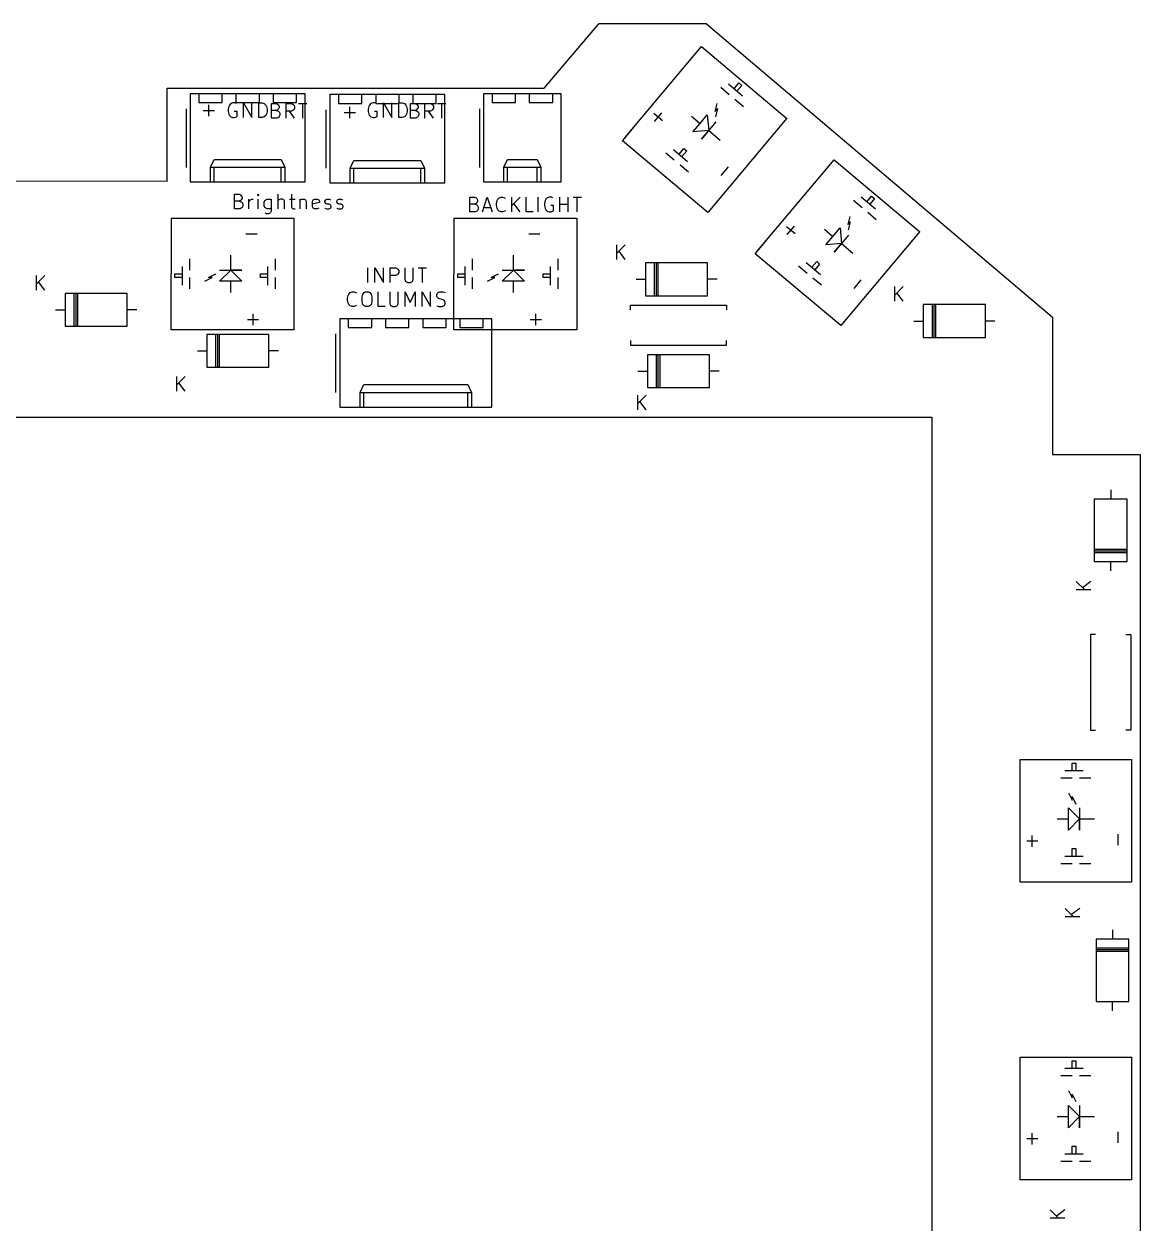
# Model space of a CAD drawing. Extents: x 15 to 178, y -193 to -22.
# Drawn here: x 102 to 178.2, y -104.4 to -22.5 of the extents above; entities that cross this region are included whole.
import ezdxf

# ---------------------------------------------------------------- set-up
doc = ezdxf.new("R2010")
doc.units = 0
doc.layers.add('BLACK', color=7, linetype='CONTINUOUS')

msp = doc.modelspace()

# ---------------------------------------------------------------- linework, layer by layer
at = {"layer": 'BLACK', "linetype": 'CONTINUOUS'}
for p, q in [((137.487, -26.877), (141.207, -22.497)), ((148.577, -22.497), (141.207, -22.497)), ((148.577, -22.497), (172.212, -42.509)), ((142.996, -30.2712), (148.221, -24.0448)), ((148.221, -24.0448), (154.049, -28.9535)), ((111.737, -26.877), (137.487, -26.877)), ((111.737, -33.217), (111.737, -26.877)), ((149.545, -26.8136), (150.128, -27.3034)), ((150.066, -26.5877), (151.039, -27.4041)), ((150.455, -26.9143), (150.781, -26.5251)), ((150.976, -26.6884), (150.649, -27.0775)), ((150.781, -26.5251), (150.976, -26.6884)), ((121.157, -27.257), (113.317, -27.257)), ((113.317, -27.257), (113.317, -33.277)), ((113.897, -27.257), (113.897, -27.857)), ((115.497, -27.857), (115.497, -27.257)), ((116.437, -27.257), (116.437, -27.857)), ((118.037, -27.857), (118.037, -27.257)), ((118.977, -27.257), (118.977, -27.857)), ((120.577, -27.857), (120.577, -27.257)), ((121.157, -33.277), (121.157, -27.257)), ((130.697, -27.317), (122.857, -27.317)), ((122.857, -27.317), (122.857, -33.337)), ((123.437, -27.317), (123.437, -27.917)), ((125.037, -27.917), (125.037, -27.317)), ((125.977, -27.317), (125.977, -27.917)), ((127.577, -27.917), (127.577, -27.317)), ((128.517, -27.317), (128.517, -27.917)), ((130.117, -27.917), (130.117, -27.317)), ((130.697, -33.337), (130.697, -27.317)), ((138.647, -27.257), (133.347, -27.257)), ((133.347, -27.257), (133.347, -33.277)), ((133.927, -27.257), (133.927, -27.857)), ((135.527, -27.857), (135.527, -27.257)), ((136.467, -27.257), (136.467, -27.857)), ((138.067, -27.857), (138.067, -27.257)), ((138.647, -33.277), (138.647, -27.257)), ((150.518, -27.6299), (151.101, -28.1197)), ((113.027, -28.287), (113.027, -32.287)), ((113.897, -27.857), (115.497, -27.857)), ((114.196, -28.4084), (114.958, -28.4084)), ((114.577, -28.7894), (114.577, -28.0275)), ((115.941, -28.1275), (115.894, -28.318)), ((115.894, -28.318), (115.894, -28.4608)), ((115.894, -28.4608), (115.941, -28.6513)), ((115.989, -28.0322), (115.941, -28.1275)), ((116.084, -27.937), (115.989, -28.0322)), ((116.227, -27.8894), (116.084, -27.937)), ((116.37, -27.8894), (116.227, -27.8894)), ((116.513, -28.4608), (116.322, -28.4608)), ((116.465, -27.937), (116.37, -27.8894)), ((116.437, -27.857), (118.037, -27.857)), ((116.513, -28.7941), (116.513, -28.4608)), ((116.941, -28.8894), (116.941, -27.8894)), ((116.941, -27.8894), (117.513, -28.8894)), ((117.513, -28.8894), (117.513, -27.8894)), ((117.989, -28.8894), (117.989, -27.8894)), ((117.989, -27.8894), (118.227, -27.8894)), ((118.227, -27.8894), (118.37, -27.937)), ((118.37, -27.937), (118.465, -28.0322)), ((118.465, -28.0322), (118.513, -28.1275)), ((118.513, -28.1275), (118.56, -28.318)), ((118.56, -28.4608), (118.513, -28.6513)), ((118.56, -28.318), (118.56, -28.4608)), ((118.854, -28.9194), (118.854, -27.9194)), ((118.854, -27.9194), (119.187, -27.9194)), ((119.187, -28.3956), (118.854, -28.3956)), ((118.977, -27.857), (120.577, -27.857)), ((119.187, -27.9194), (119.283, -27.967)), ((119.283, -28.348), (119.187, -28.3956)), ((119.187, -28.3956), (119.33, -28.4432)), ((119.283, -27.967), (119.33, -28.0146)), ((119.33, -28.3003), (119.283, -28.348)), ((119.33, -28.0146), (119.378, -28.1099)), ((119.378, -28.2051), (119.33, -28.3003)), ((119.33, -28.4432), (119.378, -28.4908)), ((119.378, -28.1099), (119.378, -28.2051)), ((119.378, -28.4908), (119.426, -28.586)), ((119.426, -28.586), (119.426, -28.7289)), ((119.854, -28.9194), (119.854, -27.9194)), ((119.854, -27.9194), (120.235, -27.9194)), ((120.235, -28.4432), (119.854, -28.4432)), ((120.426, -28.9194), (120.092, -28.4432)), ((120.235, -27.9194), (120.33, -27.967)), ((120.33, -28.3956), (120.235, -28.4432)), ((120.33, -27.967), (120.378, -28.0146)), ((120.378, -28.348), (120.33, -28.3956)), ((120.378, -28.0146), (120.426, -28.1099)), ((120.426, -28.2527), (120.378, -28.348)), ((120.426, -28.1099), (120.426, -28.2527)), ((120.711, -27.9194), (121.283, -27.9194)), ((120.997, -28.9194), (120.997, -27.9194)), ((122.567, -28.347), (122.567, -32.347)), ((123.437, -27.917), (125.037, -27.917)), ((123.826, -28.5384), (124.588, -28.5384)), ((124.207, -28.9194), (124.207, -28.1575)), ((125.511, -28.1275), (125.464, -28.318)), ((125.464, -28.318), (125.464, -28.4608)), ((125.464, -28.4608), (125.511, -28.6513)), ((125.559, -28.0322), (125.511, -28.1275)), ((125.654, -27.937), (125.559, -28.0322)), ((125.797, -27.8894), (125.654, -27.937)), ((125.94, -27.8894), (125.797, -27.8894)), ((126.083, -28.4608), (125.892, -28.4608)), ((126.035, -27.937), (125.94, -27.8894)), ((125.977, -27.917), (127.577, -27.917)), ((126.083, -28.7941), (126.083, -28.4608)), ((126.511, -28.8894), (126.511, -27.8894)), ((126.511, -27.8894), (127.083, -28.8894)), ((127.083, -28.8894), (127.083, -27.8894)), ((127.559, -28.8894), (127.559, -27.8894)), ((127.559, -27.8894), (127.797, -27.8894)), ((127.797, -27.8894), (127.94, -27.937)), ((127.94, -27.937), (128.035, -28.0322)), ((128.035, -28.0322), (128.083, -28.1275)), ((128.083, -28.1275), (128.13, -28.318)), ((128.13, -28.4608), (128.083, -28.6513)), ((128.13, -28.318), (128.13, -28.4608)), ((128.344, -28.9194), (128.344, -27.9194)), ((128.344, -27.9194), (128.677, -27.9194)), ((128.677, -28.3956), (128.344, -28.3956)), ((128.517, -27.917), (130.117, -27.917)), ((128.677, -27.9194), (128.773, -27.967)), ((128.773, -28.348), (128.677, -28.3956)), ((128.677, -28.3956), (128.82, -28.4432)), ((128.773, -27.967), (128.82, -28.0146)), ((128.82, -28.3003), (128.773, -28.348)), ((128.82, -28.0146), (128.868, -28.1099)), ((128.868, -28.2051), (128.82, -28.3003)), ((128.82, -28.4432), (128.868, -28.4908)), ((128.868, -28.1099), (128.868, -28.2051)), ((128.868, -28.4908), (128.916, -28.586)), ((128.916, -28.586), (128.916, -28.7289)), ((129.344, -28.9194), (129.344, -27.9194)), ((129.344, -27.9194), (129.725, -27.9194)), ((129.725, -28.4432), (129.344, -28.4432)), ((129.916, -28.9194), (129.582, -28.4432)), ((129.725, -27.9194), (129.82, -27.967)), ((129.82, -28.3956), (129.725, -28.4432)), ((129.82, -27.967), (129.868, -28.0146)), ((129.868, -28.348), (129.82, -28.3956)), ((129.868, -28.0146), (129.916, -28.1099)), ((129.916, -28.2527), (129.868, -28.348)), ((129.916, -28.1099), (129.916, -28.2527)), ((130.201, -27.9194), (130.773, -27.9194)), ((130.487, -28.9194), (130.487, -27.9194)), ((133.057, -28.287), (133.057, -32.287)), ((133.927, -27.857), (135.527, -27.857)), ((136.467, -27.857), (138.067, -27.857)), ((145.559, -29.106), (144.975, -28.6163)), ((145.022, -29.153), (145.512, -28.5693)), ((149.281, -27.9184), (149.149, -28.4709)), ((149.149, -28.4709), (149.312, -28.2763)), ((149.312, -28.2763), (149.18, -28.8287)), ((115.941, -28.6513), (115.989, -28.7465)), ((115.989, -28.7465), (116.084, -28.8418)), ((116.084, -28.8418), (116.227, -28.8894)), ((116.227, -28.8894), (116.322, -28.8894)), ((116.322, -28.8894), (116.465, -28.8418)), ((116.465, -28.8418), (116.513, -28.7941)), ((118.227, -28.8894), (117.989, -28.8894)), ((118.37, -28.8418), (118.227, -28.8894)), ((118.465, -28.7465), (118.37, -28.8418)), ((118.513, -28.6513), (118.465, -28.7465)), ((119.235, -28.9194), (118.854, -28.9194)), ((119.33, -28.8718), (119.235, -28.9194)), ((119.378, -28.8241), (119.33, -28.8718)), ((119.426, -28.7289), (119.378, -28.8241)), ((125.511, -28.6513), (125.559, -28.7465)), ((125.559, -28.7465), (125.654, -28.8418)), ((125.654, -28.8418), (125.797, -28.8894)), ((125.797, -28.8894), (125.892, -28.8894)), ((125.892, -28.8894), (126.035, -28.8418)), ((126.035, -28.8418), (126.083, -28.7941)), ((127.797, -28.8894), (127.559, -28.8894)), ((127.94, -28.8418), (127.797, -28.8894)), ((128.035, -28.7465), (127.94, -28.8418)), ((128.083, -28.6513), (128.035, -28.7465)), ((128.725, -28.9194), (128.344, -28.9194)), ((128.82, -28.8718), (128.725, -28.9194)), ((128.868, -28.8241), (128.82, -28.8718)), ((128.916, -28.7289), (128.868, -28.8241)), ((147.554, -28.7907), (148.138, -29.2805)), ((147.648, -29.8642), (148.138, -29.2805)), ((148.138, -29.2805), (148.628, -28.6967)), ((149.211, -29.1865), (148.232, -30.354)), ((148.628, -28.6967), (148.722, -29.7703)), ((154.062, -28.9382), (148.674, -35.3592)), ((142.833, -30.4658), (143.649, -29.4929)), ((148.722, -29.7703), (147.648, -29.8642)), ((148.232, -30.354), (148.722, -29.7703)), ((148.722, -29.7703), (149.5, -30.4233)), ((148.669, -35.3653), (142.833, -30.4658)), ((146.311, -31.0629), (147.283, -31.8793)), ((146.7, -31.3895), (147.026, -31.0003)), ((147.026, -31.0003), (147.221, -31.1636)), ((114.697, -32.277), (114.947, -31.747)), ((114.947, -31.747), (119.527, -31.747)), ((119.527, -31.747), (119.777, -32.277)), ((124.237, -32.337), (124.487, -31.807)), ((124.487, -31.807), (129.067, -31.807)), ((129.067, -31.807), (129.317, -32.337)), ((134.727, -32.277), (134.977, -31.747)), ((134.977, -31.747), (137.017, -31.747)), ((137.017, -31.747), (137.267, -32.277)), ((145.789, -31.2888), (146.373, -31.7786)), ((147.221, -31.1636), (146.894, -31.5528)), ((152.066, -37.9912), (157.291, -31.7648)), ((157.291, -31.7648), (163.119, -36.6735)), ((114.697, -32.277), (119.777, -32.277)), ((114.697, -33.277), (114.697, -32.277)), ((114.947, -33.277), (114.947, -32.277)), ((119.527, -33.277), (119.527, -32.277)), ((119.777, -32.277), (119.777, -33.277)), ((124.237, -32.337), (129.317, -32.337)), ((124.237, -33.337), (124.237, -32.337)), ((124.487, -33.337), (124.487, -32.337)), ((129.067, -33.337), (129.067, -32.337)), ((129.317, -32.337), (129.317, -33.337)), ((134.727, -32.277), (137.267, -32.277)), ((134.727, -33.277), (134.727, -32.277)), ((134.977, -33.277), (134.977, -32.277)), ((137.017, -33.277), (137.017, -32.277)), ((137.267, -32.277), (137.267, -33.277)), ((146.762, -32.1052), (147.346, -32.595)), ((149.577, -32.8388), (150.066, -32.2551)), ((82.027, -33.207), (111.737, -33.217)), ((113.317, -33.277), (121.157, -33.277)), ((122.857, -33.337), (130.697, -33.337)), ((133.347, -33.277), (138.647, -33.277)), ((116.325, -35.1234), (116.325, -34.1234)), ((116.325, -34.1234), (116.658, -34.1234)), ((116.658, -34.1234), (116.753, -34.171)), ((116.753, -34.171), (116.801, -34.2186)), ((116.801, -34.2186), (116.848, -34.3139)), ((116.848, -34.3139), (116.848, -34.4091)), ((117.944, -34.1234), (117.896, -34.171)), ((117.896, -34.171), (117.944, -34.2186)), ((117.991, -34.171), (117.944, -34.1234)), ((117.944, -34.1234), (117.944, -34.2186)), ((117.944, -34.2186), (117.991, -34.171)), ((119.325, -35.1234), (119.325, -34.1234)), ((120.229, -34.1234), (120.229, -34.9805)), ((132.409, -35.3194), (132.409, -34.3194)), ((132.409, -34.3194), (132.742, -34.3194)), ((132.742, -34.3194), (132.837, -34.367)), ((132.837, -34.367), (132.885, -34.4146)), ((133.266, -35.3194), (133.599, -34.3194)), ((133.599, -34.3194), (133.933, -35.3194)), ((134.314, -34.4622), (134.409, -34.367)), ((134.409, -34.367), (134.552, -34.3194)), ((134.552, -34.3194), (134.647, -34.3194)), ((134.647, -34.3194), (134.79, -34.367)), ((134.79, -34.367), (134.837, -34.4146)), ((135.266, -35.3194), (135.266, -34.3194)), ((135.837, -34.3194), (135.266, -34.8908)), ((136.266, -35.3194), (136.266, -34.3194)), ((137.076, -35.3194), (137.076, -34.3194)), ((137.695, -34.367), (137.599, -34.4622)), ((137.837, -34.3194), (137.695, -34.367)), ((137.98, -34.3194), (137.837, -34.3194)), ((138.076, -34.367), (137.98, -34.3194)), ((138.552, -35.3194), (138.552, -34.3194)), ((139.123, -35.3194), (139.123, -34.3194)), ((139.457, -34.3194), (140.028, -34.3194)), ((139.742, -35.3194), (139.742, -34.3194)), ((159.136, -34.3077), (160.109, -35.1241)), ((159.525, -34.6343), (159.851, -34.2451)), ((159.851, -34.2451), (160.046, -34.4084)), ((116.658, -34.5996), (116.325, -34.5996)), ((116.705, -35.1234), (116.325, -35.1234)), ((116.753, -34.552), (116.658, -34.5996)), ((116.658, -34.5996), (116.801, -34.6472)), ((116.801, -35.0758), (116.705, -35.1234)), ((116.801, -34.5043), (116.753, -34.552)), ((116.848, -34.4091), (116.801, -34.5043)), ((116.801, -34.6472), (116.848, -34.6948)), ((116.848, -35.0281), (116.801, -35.0758)), ((116.848, -34.6948), (116.896, -34.79)), ((116.896, -34.9329), (116.848, -35.0281)), ((116.896, -34.79), (116.896, -34.9329)), ((117.325, -35.1234), (117.325, -34.4567)), ((117.325, -34.6472), (117.372, -34.552)), ((117.372, -34.552), (117.42, -34.5043)), ((117.42, -34.5043), (117.515, -34.4567)), ((117.515, -34.4567), (117.61, -34.4567)), ((117.944, -35.1234), (117.944, -34.4567)), ((118.372, -34.6472), (118.42, -34.552)), ((118.372, -34.9329), (118.372, -34.6472)), ((118.42, -35.0281), (118.372, -34.9329)), ((118.42, -34.552), (118.467, -34.5043)), ((118.467, -35.0758), (118.42, -35.0281)), ((118.467, -34.5043), (118.563, -34.4567)), ((118.563, -35.1234), (118.467, -35.0758)), ((118.563, -34.4567), (118.753, -34.4567)), ((118.753, -35.1234), (118.563, -35.1234)), ((118.753, -34.4567), (118.848, -34.5043)), ((118.848, -35.0758), (118.753, -35.1234)), ((118.848, -34.4567), (118.848, -35.2662)), ((119.372, -34.5043), (119.325, -34.552)), ((119.467, -34.4567), (119.372, -34.5043)), ((119.61, -34.4567), (119.467, -34.4567)), ((119.705, -34.5043), (119.61, -34.4567)), ((119.753, -34.5996), (119.705, -34.5043)), ((119.753, -35.1234), (119.753, -34.5996)), ((120.086, -34.4567), (120.467, -34.4567)), ((120.229, -34.9805), (120.277, -35.0758)), ((120.277, -35.0758), (120.372, -35.1234)), ((120.372, -35.1234), (120.467, -35.1234)), ((120.801, -34.4567), (120.801, -35.1234)), ((120.801, -34.552), (120.848, -34.5043)), ((120.848, -34.5043), (120.944, -34.4567)), ((120.944, -34.4567), (121.086, -34.4567)), ((121.086, -34.4567), (121.182, -34.5043)), ((121.182, -34.5043), (121.229, -34.5996)), ((121.229, -34.5996), (121.229, -35.1234)), ((121.658, -34.5996), (121.705, -34.5043)), ((121.658, -34.9805), (121.658, -34.5996)), ((122.134, -34.6948), (121.658, -34.79)), ((121.705, -35.0758), (121.658, -34.9805)), ((121.705, -34.5043), (121.801, -34.4567)), ((121.801, -35.1234), (121.705, -35.0758)), ((121.801, -34.4567), (121.991, -34.4567)), ((121.991, -35.1234), (121.801, -35.1234)), ((121.991, -34.4567), (122.086, -34.5043)), ((122.086, -35.0758), (121.991, -35.1234)), ((122.086, -34.5043), (122.134, -34.5996)), ((122.134, -34.5996), (122.134, -34.6948)), ((122.515, -34.5996), (122.563, -34.5043)), ((122.515, -34.6472), (122.515, -34.5996)), ((122.563, -34.7424), (122.515, -34.6472)), ((122.515, -35.0758), (122.61, -35.1234)), ((122.563, -34.5043), (122.658, -34.4567)), ((122.658, -34.79), (122.563, -34.7424)), ((122.61, -35.1234), (122.801, -35.1234)), ((122.658, -34.4567), (122.801, -34.4567)), ((122.801, -34.79), (122.658, -34.79)), ((122.801, -34.4567), (122.896, -34.5043)), ((122.896, -34.8377), (122.801, -34.79)), ((122.801, -35.1234), (122.896, -35.0758)), ((122.944, -34.9329), (122.896, -34.8377)), ((122.896, -35.0758), (122.944, -34.9805)), ((122.944, -34.9805), (122.944, -34.9329)), ((123.325, -34.5996), (123.372, -34.5043)), ((123.325, -34.6472), (123.325, -34.5996)), ((123.372, -34.7424), (123.325, -34.6472)), ((123.325, -35.0758), (123.42, -35.1234)), ((123.372, -34.5043), (123.467, -34.4567)), ((123.467, -34.79), (123.372, -34.7424)), ((123.42, -35.1234), (123.61, -35.1234)), ((123.467, -34.4567), (123.61, -34.4567)), ((123.61, -34.79), (123.467, -34.79)), ((123.61, -34.4567), (123.705, -34.5043)), ((123.705, -34.8377), (123.61, -34.79)), ((123.61, -35.1234), (123.705, -35.0758)), ((123.753, -34.9329), (123.705, -34.8377)), ((123.705, -35.0758), (123.753, -34.9805)), ((123.753, -34.9805), (123.753, -34.9329)), ((132.742, -34.7956), (132.409, -34.7956)), ((132.837, -34.748), (132.742, -34.7956)), ((132.742, -34.7956), (132.885, -34.8432)), ((132.885, -34.7003), (132.837, -34.748)), ((132.885, -34.4146), (132.933, -34.5099)), ((132.933, -34.6051), (132.885, -34.7003)), ((132.885, -34.8432), (132.933, -34.8908)), ((132.933, -34.5099), (132.933, -34.6051)), ((132.933, -34.8908), (132.98, -34.986)), ((132.98, -35.1289), (132.933, -35.2241)), ((132.98, -34.986), (132.98, -35.1289)), ((133.361, -35.0337), (133.837, -35.0337)), ((134.218, -34.748), (134.266, -34.5575)), ((134.218, -34.8908), (134.218, -34.748)), ((134.266, -35.0813), (134.218, -34.8908)), ((134.266, -34.5575), (134.314, -34.4622)), ((134.314, -35.1765), (134.266, -35.0813)), ((134.409, -35.2718), (134.314, -35.1765)), ((135.837, -35.3194), (135.409, -34.748)), ((137.552, -34.5575), (137.504, -34.748)), ((137.504, -34.748), (137.504, -34.8908)), ((137.504, -34.8908), (137.552, -35.0813)), ((137.599, -34.4622), (137.552, -34.5575)), ((137.552, -35.0813), (137.599, -35.1765)), ((137.599, -35.1765), (137.695, -35.2718)), ((138.123, -34.8908), (137.933, -34.8908)), ((138.123, -35.2241), (138.123, -34.8908)), ((138.552, -34.7956), (139.123, -34.7956)), ((158.615, -34.5336), (159.198, -35.0234)), ((160.046, -34.4084), (159.719, -34.7975)), ((112.007, -35.747), (120.389, -35.747)), ((112.013, -43.367), (112.027, -35.747)), ((118.515, -35.4567), (118.42, -35.4091)), ((118.658, -35.4567), (118.515, -35.4567)), ((118.753, -35.4091), (118.658, -35.4567)), ((118.801, -35.3615), (118.753, -35.4091)), ((118.848, -35.2662), (118.801, -35.3615)), ((120.397, -35.747), (120.395, -43.367)), ((131.317, -35.747), (139.699, -35.747)), ((131.323, -43.367), (131.337, -35.747)), ((132.79, -35.3194), (132.409, -35.3194)), ((132.885, -35.2718), (132.79, -35.3194)), ((132.933, -35.2241), (132.885, -35.2718)), ((134.552, -35.3194), (134.409, -35.2718)), ((134.647, -35.3194), (134.552, -35.3194)), ((134.79, -35.2718), (134.647, -35.3194)), ((134.837, -35.2241), (134.79, -35.2718)), ((136.742, -35.3194), (136.266, -35.3194)), ((137.695, -35.2718), (137.837, -35.3194)), ((137.837, -35.3194), (137.933, -35.3194)), ((137.933, -35.3194), (138.076, -35.2718)), ((138.076, -35.2718), (138.123, -35.2241)), ((139.707, -35.747), (139.705, -43.367)), ((158.351, -35.6384), (158.219, -36.1909)), ((158.219, -36.1909), (158.382, -35.9963)), ((158.382, -35.9963), (158.25, -36.5487)), ((159.588, -35.3499), (160.171, -35.8397)), ((117.116, -36.8184), (117.878, -36.8184)), ((136.426, -36.8184), (137.188, -36.8184)), ((154.629, -36.826), (154.045, -36.3363)), ((154.092, -36.873), (154.582, -36.2893)), ((156.624, -36.5107), (157.208, -37.0005)), ((157.208, -37.0005), (157.698, -36.4167)), ((157.698, -36.4167), (157.792, -37.4903)), ((163.132, -36.6582), (157.744, -43.0792)), ((142.455, -38.5794), (142.455, -37.5794)), ((143.027, -37.5794), (142.455, -38.1508)), ((151.903, -38.1858), (152.719, -37.2129)), ((156.718, -37.5842), (157.208, -37.0005)), ((157.792, -37.4903), (156.718, -37.5842)), ((158.281, -36.9065), (157.302, -38.074)), ((157.302, -38.074), (157.792, -37.4903)), ((157.792, -37.4903), (158.57, -38.1433)), ((116.077, -39.303), (116.077, -38.287)), ((135.387, -39.303), (135.387, -38.287)), ((143.027, -38.5794), (142.598, -38.008)), ((157.739, -43.0853), (151.903, -38.1858)), ((112.775, -40.319), (112.775, -39.049)), ((113.283, -39.303), (113.283, -38.541)), ((118.617, -40.319), (118.617, -39.049)), ((119.125, -39.303), (119.125, -38.541)), ((125.452, -40.1404), (125.452, -39.1404)), ((125.929, -40.1404), (125.929, -39.1404)), ((125.929, -39.1404), (126.5, -40.1404)), ((126.5, -40.1404), (126.5, -39.1404)), ((126.976, -40.1404), (126.976, -39.1404)), ((126.976, -39.1404), (127.357, -39.1404)), ((127.357, -39.1404), (127.452, -39.188)), ((127.452, -39.188), (127.5, -39.2356)), ((127.5, -39.2356), (127.548, -39.3309)), ((127.976, -39.1404), (127.976, -39.9499)), ((128.548, -39.9499), (128.548, -39.1404)), ((128.881, -39.1404), (129.452, -39.1404)), ((129.167, -40.1404), (129.167, -39.1404)), ((132.085, -40.319), (132.085, -39.049)), ((132.593, -39.303), (132.593, -38.541)), ((137.927, -40.319), (137.927, -39.049)), ((138.435, -39.303), (138.435, -38.541)), ((148.647, -38.807), (144.407, -38.807)), ((144.407, -38.807), (144.407, -41.047)), ((145.007, -38.807), (145.007, -41.047)), ((145.127, -38.807), (145.127, -41.047)), ((145.247, -38.807), (145.247, -41.047)), ((148.647, -41.047), (148.647, -38.807)), ((154.859, -39.0088), (155.443, -39.4986)), ((155.381, -38.7829), (156.353, -39.5993)), ((155.77, -39.1095), (156.096, -38.7203)), ((156.291, -38.8836), (155.964, -39.2728)), ((156.096, -38.7203), (156.291, -38.8836)), ((102.815, -40.6694), (102.815, -39.6694)), ((103.387, -39.6694), (102.815, -40.2408)), ((103.387, -40.6694), (102.958, -40.098)), ((112.267, -39.557), (112.775, -39.557)), ((112.267, -39.811), (112.267, -39.557)), ((112.775, -39.811), (112.267, -39.811)), ((113.283, -40.573), (113.283, -39.811)), ((114.299, -40.065), (114.807, -39.811)), ((114.553, -39.811), (115.061, -39.557)), ((114.807, -39.811), (114.553, -39.811)), ((115.315, -39.303), (116.839, -39.303)), ((115.315, -40.065), (116.077, -39.303)), ((116.077, -40.065), (115.315, -40.065)), ((116.839, -39.303), (116.077, -39.303)), ((116.077, -39.303), (116.839, -40.065)), ((116.839, -40.065), (116.077, -40.065)), ((116.077, -40.827), (116.077, -40.065)), ((118.109, -39.557), (118.617, -39.557)), ((118.109, -39.811), (118.109, -39.557)), ((118.617, -39.811), (118.109, -39.811)), ((119.125, -40.573), (119.125, -39.811)), ((127.357, -39.6642), (126.976, -39.6642)), ((127.452, -39.6166), (127.357, -39.6642)), ((127.5, -39.569), (127.452, -39.6166)), ((127.548, -39.4737), (127.5, -39.569)), ((127.548, -39.3309), (127.548, -39.4737)), ((127.976, -39.9499), (128.024, -40.0451)), ((128.024, -40.0451), (128.071, -40.0928)), ((128.071, -40.0928), (128.167, -40.1404)), ((128.357, -40.1404), (128.452, -40.0928)), ((128.452, -40.0928), (128.5, -40.0451)), ((128.5, -40.0451), (128.548, -39.9499)), ((131.577, -39.557), (132.085, -39.557)), ((131.577, -39.811), (131.577, -39.557)), ((132.085, -39.811), (131.577, -39.811)), ((132.593, -40.573), (132.593, -39.811)), ((133.609, -40.065), (134.117, -39.811)), ((133.863, -39.811), (134.371, -39.557)), ((134.117, -39.811), (133.863, -39.811)), ((134.625, -39.303), (136.149, -39.303)), ((134.625, -40.065), (135.387, -39.303)), ((135.387, -40.065), (134.625, -40.065)), ((136.149, -39.303), (135.387, -39.303)), ((135.387, -39.303), (136.149, -40.065)), ((136.149, -40.065), (135.387, -40.065)), ((135.387, -40.827), (135.387, -40.065)), ((137.419, -39.557), (137.927, -39.557)), ((137.419, -39.811), (137.419, -39.557)), ((137.927, -39.811), (137.419, -39.811)), ((138.435, -40.573), (138.435, -39.811)), ((143.757, -39.927), (144.407, -39.927)), ((149.297, -39.927), (148.647, -39.927)), ((155.832, -39.8252), (156.416, -40.315)), ((158.647, -40.5588), (159.136, -39.9751)), ((109.007, -40.897), (104.767, -40.897)), ((104.767, -40.897), (104.767, -43.137)), ((105.367, -40.897), (105.367, -43.137)), ((105.487, -40.897), (105.487, -43.137)), ((105.607, -40.897), (105.607, -43.137)), ((109.007, -43.137), (109.007, -40.897)), ((124.143, -40.9332), (124.238, -40.838)), ((124.238, -40.838), (124.381, -40.7904)), ((124.381, -40.7904), (124.476, -40.7904)), ((124.476, -40.7904), (124.619, -40.838)), ((124.619, -40.838), (124.667, -40.8856)), ((125.095, -40.9332), (125.191, -40.838)), ((125.191, -40.838), (125.286, -40.7904)), ((125.286, -40.7904), (125.476, -40.7904)), ((125.476, -40.7904), (125.571, -40.838)), ((125.571, -40.838), (125.667, -40.9332)), ((126.143, -41.7904), (126.143, -40.7904)), ((126.952, -40.7904), (126.952, -41.5999)), ((127.524, -41.5999), (127.524, -40.7904)), ((128, -41.7904), (128, -40.7904)), ((128, -40.7904), (128.333, -41.5047)), ((128.167, -40.1404), (128.357, -40.1404)), ((128.333, -41.5047), (128.667, -40.7904)), ((128.667, -40.7904), (128.667, -41.7904)), ((129.143, -41.7904), (129.143, -40.7904)), ((129.143, -40.7904), (129.714, -41.7904)), ((129.714, -41.7904), (129.714, -40.7904)), ((130.143, -40.9809), (130.191, -40.8856)), ((130.191, -40.8856), (130.238, -40.838)), ((130.238, -40.838), (130.333, -40.7904)), ((130.333, -40.7904), (130.571, -40.7904)), ((130.571, -40.7904), (130.714, -40.838)), ((161.425, -41.4294), (161.425, -40.4294)), ((161.997, -40.4294), (161.425, -41.0008)), ((161.997, -41.4294), (161.568, -40.858)), ((124.048, -41.219), (124.095, -41.0285)), ((124.048, -41.3618), (124.048, -41.219)), ((124.095, -41.5523), (124.048, -41.3618)), ((124.095, -41.0285), (124.143, -40.9332)), ((124.143, -41.6475), (124.095, -41.5523)), ((124.238, -41.7428), (124.143, -41.6475)), ((124.381, -41.7904), (124.238, -41.7428)), ((124.619, -41.7428), (124.476, -41.7904)), ((124.667, -41.6951), (124.619, -41.7428)), ((125.048, -41.1237), (125.095, -40.9332)), ((125.048, -41.457), (125.048, -41.1237)), ((125.095, -41.6475), (125.048, -41.457)), ((125.191, -41.7428), (125.095, -41.6475)), ((125.286, -41.7904), (125.191, -41.7428)), ((125.571, -41.7428), (125.476, -41.7904)), ((125.667, -41.6475), (125.571, -41.7428)), ((125.667, -40.9332), (125.714, -41.1237)), ((125.714, -41.457), (125.667, -41.6475)), ((125.714, -41.1237), (125.714, -41.457)), ((126.952, -41.5999), (127, -41.6951)), ((127, -41.6951), (127.048, -41.7428)), ((127.048, -41.7428), (127.143, -41.7904)), ((127.333, -41.7904), (127.429, -41.7428)), ((127.429, -41.7428), (127.476, -41.6951)), ((127.476, -41.6951), (127.524, -41.5999)), ((130.143, -41.0761), (130.143, -40.9809)), ((130.191, -41.1713), (130.143, -41.0761)), ((130.143, -41.7428), (130.286, -41.7904)), ((130.238, -41.219), (130.191, -41.1713)), ((130.333, -41.2666), (130.238, -41.219)), ((130.524, -41.3142), (130.333, -41.2666)), ((130.619, -41.3618), (130.524, -41.3142)), ((130.524, -41.7904), (130.619, -41.7428)), ((130.667, -41.4094), (130.619, -41.3618)), ((130.619, -41.7428), (130.667, -41.6951)), ((130.714, -41.5047), (130.667, -41.4094)), ((130.667, -41.6951), (130.714, -41.5999)), ((130.714, -41.5999), (130.714, -41.5047)), ((143.387, -41.687), (149.927, -41.687)), ((143.387, -42.017), (143.387, -41.687)), ((144.407, -41.047), (148.647, -41.047)), ((149.927, -41.687), (149.927, -42.017)), ((167.617, -41.657), (163.377, -41.657)), ((163.377, -41.657), (163.377, -43.897)), ((163.977, -41.657), (163.977, -43.897)), ((164.097, -41.657), (164.097, -43.897)), ((164.217, -41.657), (164.217, -43.897)), ((167.617, -43.897), (167.617, -41.657)), ((104.117, -42.017), (104.767, -42.017)), ((109.657, -42.017), (109.007, -42.017)), ((117.601, -43.0574), (117.601, -42.2955)), ((124.476, -41.7904), (124.381, -41.7904)), ((125.476, -41.7904), (125.286, -41.7904)), ((126.619, -41.7904), (126.143, -41.7904)), ((127.143, -41.7904), (127.333, -41.7904)), ((130.286, -41.7904), (130.524, -41.7904)), ((136.911, -43.0574), (136.911, -42.2955)), ((172.212, -42.509), (172.212, -51.8795)), ((104.767, -43.137), (109.007, -43.137)), ((120.141, -43.367), (112.013, -43.367)), ((117.22, -42.6764), (117.982, -42.6764)), ((120.395, -43.367), (119.125, -43.367)), ((133.907, -42.627), (123.527, -42.627)), ((123.527, -42.627), (123.527, -48.647)), ((124.107, -42.627), (124.107, -43.227)), ((124.107, -43.227), (125.707, -43.227)), ((125.707, -43.227), (125.707, -42.627)), ((126.647, -42.627), (126.647, -43.227)), ((126.647, -43.227), (128.247, -43.227)), ((128.247, -43.227), (128.247, -42.627)), ((129.187, -42.627), (129.187, -43.227)), ((129.187, -43.227), (130.787, -43.227)), ((130.787, -43.227), (130.787, -42.627)), ((139.451, -43.367), (131.323, -43.367)), ((131.727, -42.627), (131.727, -43.227)), ((131.727, -43.227), (133.327, -43.227)), ((133.327, -43.227), (133.327, -42.627)), ((133.907, -48.647), (133.907, -42.627)), ((136.53, -42.6764), (137.292, -42.6764)), ((139.705, -43.367), (138.435, -43.367)), ((162.727, -42.777), (163.377, -42.777)), ((168.267, -42.777), (167.617, -42.777)), ((118.687, -43.697), (114.447, -43.697)), ((114.447, -43.697), (114.447, -45.937)), ((115.047, -43.697), (115.047, -45.937)), ((115.167, -43.697), (115.167, -45.937)), ((115.287, -43.697), (115.287, -45.937)), ((118.687, -45.937), (118.687, -43.697)), ((123.237, -43.657), (123.237, -47.657)), ((143.387, -44.097), (143.387, -44.427)), ((149.927, -44.427), (149.927, -44.097)), ((163.377, -43.897), (167.617, -43.897)), ((113.797, -44.817), (114.447, -44.817)), ((119.337, -44.817), (118.687, -44.817)), ((143.387, -44.427), (149.927, -44.427)), ((148.777, -45.077), (144.537, -45.077)), ((144.537, -45.077), (144.537, -47.317)), ((145.137, -45.077), (145.137, -47.317)), ((145.257, -45.077), (145.257, -47.317)), ((145.377, -45.077), (145.377, -47.317)), ((148.777, -47.317), (148.777, -45.077)), ((112.387, -47.5694), (112.387, -46.5694)), ((112.959, -46.5694), (112.387, -47.1408)), ((114.447, -45.937), (118.687, -45.937)), ((143.887, -46.197), (144.537, -46.197)), ((149.427, -46.197), (148.777, -46.197)), ((112.959, -47.5694), (112.53, -46.998)), ((124.907, -47.647), (125.157, -47.117)), ((125.157, -47.117), (132.277, -47.117)), ((132.277, -47.117), (132.527, -47.647)), ((144.537, -47.317), (148.777, -47.317)), ((124.907, -47.647), (132.527, -47.647)), ((124.907, -48.647), (124.907, -47.647)), ((125.157, -48.647), (125.157, -47.647)), ((132.277, -48.647), (132.277, -47.647)), ((132.527, -47.647), (132.527, -48.647)), ((143.883, -48.8394), (143.883, -47.8394)), ((144.455, -47.8394), (143.883, -48.4108)), ((144.455, -48.8394), (144.026, -48.268)), ((123.527, -48.647), (133.907, -48.647)), ((29.591, -49.3395), (163.957, -49.3395)), ((163.957, -49.3395), (163.957, -184.658)), ((172.212, -51.8795), (178.181, -51.8795)), ((178.181, -51.8795), (178.181, -193.167)), ((176.177, -54.297), (176.177, -54.947)), ((175.057, -54.947), (175.057, -59.187)), ((177.297, -54.947), (175.057, -54.947)), ((177.297, -59.187), (177.297, -54.947)), ((175.057, -58.347), (177.297, -58.347)), ((175.057, -58.467), (177.297, -58.467)), ((175.057, -58.587), (177.297, -58.587)), ((175.057, -59.187), (177.297, -59.187)), ((176.177, -59.837), (176.177, -59.187)), ((173.829, -60.5675), (174.401, -61.1389)), ((174.829, -60.5675), (174.258, -60.996)), ((174.829, -61.1389), (173.829, -61.1389)), ((174.807, -64.177), (174.807, -70.717)), ((175.137, -64.177), (174.807, -64.177)), ((177.217, -64.177), (177.547, -64.177)), ((177.547, -64.177), (177.547, -70.717)), ((174.807, -70.717), (175.137, -70.717)), ((177.547, -70.717), (177.217, -70.717)), ((169.987, -72.703), (177.607, -72.717)), ((169.987, -80.831), (169.987, -72.703)), ((177.607, -72.697), (177.607, -81.079)), ((173.035, -73.465), (174.305, -73.465)), ((173.543, -72.957), (173.797, -72.957)), ((173.543, -73.465), (173.543, -72.957)), ((173.797, -72.957), (173.797, -73.465)), ((172.781, -73.973), (173.543, -73.973)), ((174.051, -73.973), (174.813, -73.973)), ((173.289, -74.989), (173.543, -75.497)), ((173.543, -75.243), (173.797, -75.751)), ((173.543, -75.497), (173.543, -75.243)), ((173.289, -76.005), (174.051, -76.767)), ((173.289, -76.767), (173.289, -76.005)), ((174.051, -76.005), (174.051, -77.529)), ((172.527, -76.767), (173.289, -76.767)), ((173.289, -77.529), (173.289, -76.767)), ((174.051, -76.767), (173.289, -77.529)), ((174.051, -76.767), (175.067, -76.767)), ((174.051, -77.529), (174.051, -76.767)), ((171.201, -78.291), (170.439, -78.291)), ((170.82, -78.672), (170.82, -77.91)), ((176.678, -78.568), (176.678, -77.806)), ((173.035, -79.307), (174.305, -79.307)), ((173.543, -78.799), (173.797, -78.799)), ((173.543, -79.307), (173.543, -78.799)), ((173.797, -78.799), (173.797, -79.307)), ((169.987, -81.085), (169.987, -79.815)), ((172.781, -79.815), (173.543, -79.815)), ((174.051, -79.815), (174.813, -79.815)), ((177.607, -81.087), (169.987, -81.085)), ((173.061, -82.8755), (173.633, -83.4469)), ((174.061, -83.4469), (173.061, -83.4469)), ((174.061, -82.8755), (173.49, -83.304)), ((175.177, -84.987), (175.177, -89.227)), ((177.417, -84.987), (175.177, -84.987)), ((176.297, -84.337), (176.297, -84.987)), ((177.417, -89.227), (177.417, -84.987)), ((177.417, -85.587), (175.177, -85.587)), ((177.417, -85.707), (175.177, -85.707)), ((177.417, -85.827), (175.177, -85.827)), ((175.177, -89.227), (177.417, -89.227)), ((176.297, -89.877), (176.297, -89.227)), ((169.987, -93.023), (177.607, -93.037)), ((169.987, -101.151), (169.987, -93.023)), ((173.543, -93.277), (173.797, -93.277)), ((173.543, -93.785), (173.543, -93.277)), ((173.797, -93.277), (173.797, -93.785)), ((177.607, -93.017), (177.607, -101.399)), ((173.035, -93.785), (174.305, -93.785)), ((172.781, -94.293), (173.543, -94.293)), ((174.051, -94.293), (174.813, -94.293)), ((173.289, -95.309), (173.543, -95.817)), ((173.543, -95.563), (173.797, -96.071)), ((173.543, -95.817), (173.543, -95.563)), ((173.289, -96.325), (174.051, -97.087)), ((173.289, -97.087), (173.289, -96.325)), ((174.051, -96.325), (174.051, -97.849)), ((172.527, -97.087), (173.289, -97.087)), ((173.289, -97.849), (173.289, -97.087)), ((174.051, -97.087), (173.289, -97.849)), ((174.051, -97.087), (175.067, -97.087)), ((174.051, -97.849), (174.051, -97.087)), ((170.82, -98.992), (170.82, -98.23)), ((176.678, -98.888), (176.678, -98.126)), ((171.201, -98.611), (170.439, -98.611)), ((173.035, -99.627), (174.305, -99.627)), ((173.543, -99.119), (173.797, -99.119)), ((173.543, -99.627), (173.543, -99.119)), ((173.797, -99.119), (173.797, -99.627)), ((169.987, -101.405), (169.987, -100.135)), ((172.781, -100.135), (173.543, -100.135)), ((174.051, -100.135), (174.813, -100.135)), ((177.607, -101.407), (169.987, -101.405)), ((172.045, -103.449), (172.617, -104.021)), ((173.045, -103.449), (172.474, -103.878)), ((173.045, -104.021), (172.045, -104.021))]:
    msp.add_line(p, q, dxfattribs=at)

doc.saveas('drawing.dxf')
